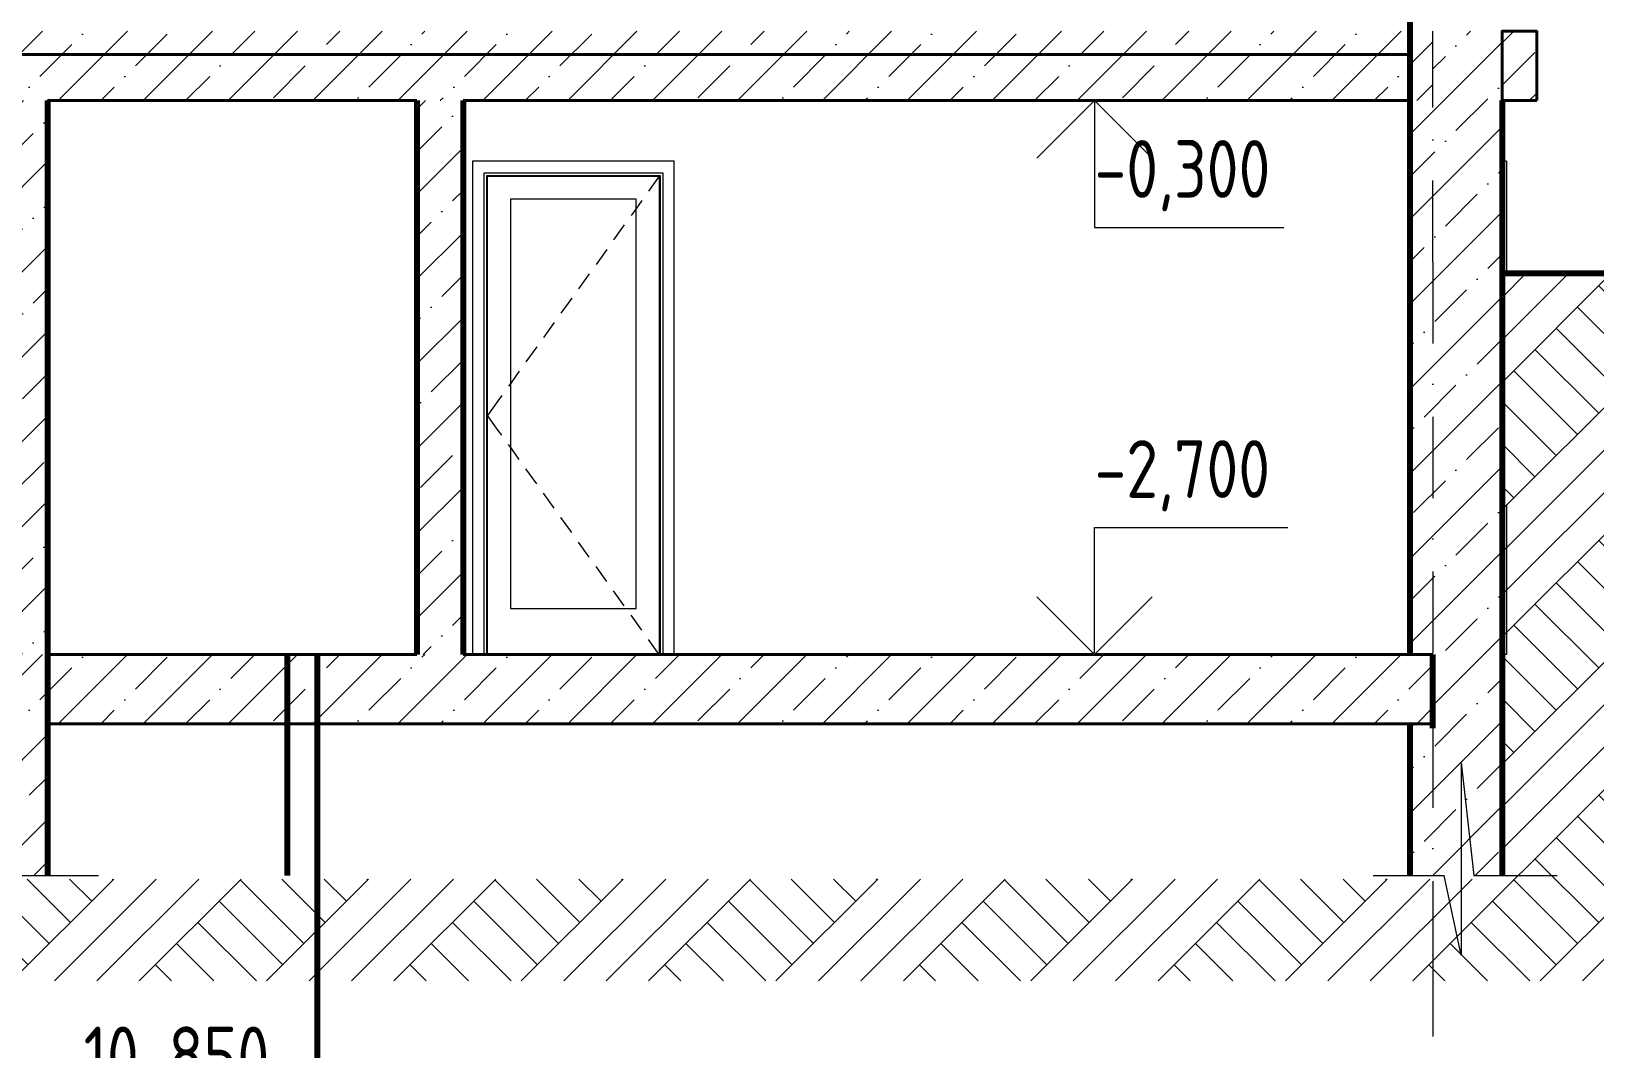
# Model space of a CAD drawing. Header units: feet. Extents: x -10410 to 374725, y -46422 to 88923.
# Drawn here: x 159778 to 166549, y -4408 to 0 of the extents above; entities that cross this region are included whole.
import ezdxf
from ezdxf.enums import TextEntityAlignment as Align

# ---------------------------------------------------------------- set-up
doc = ezdxf.new("R2010")
doc.units = ezdxf.units.FT
doc.header["$MEASUREMENT"] = 0
doc.set_wipeout_variables(frame=1)
doc.linetypes.add('Wipeout_Contour', pattern=[1000, 0, -1000])
doc.linetypes.add('Штрихпунктирная', pattern=[670.277762, 352.777767, -176.388884, 0, -141.111112])
for name, color, linetype in [('Интерьер - Мебель', 7, 'Continuous'), ('Конструктив - Перекрытия', 7, 'Continuous'), ('Конструктив - Стены Несущие', 7, 'Continuous'), ('Местность - Рельеф', 7, 'Continuous'), ('Размер - Общий', 7, 'Continuous')]:
    doc.layers.add(name, color=color, linetype=linetype)
for name, color, linetype, lineweight in [('Интерьер - Мебель_Ном._пера__1', 7, 'Continuous', 20), ('Конструктив - Перекрытия_Ном._пера__1', 7, 'Continuous', 20), ('Конструктив - Перекрытия_Ном._пера__21', 7, 'Continuous', 40), ('Конструктив - Стены Несущие_Ном._пера__120', 7, 'Continuous', 5), ('Конструктив - Стены Несущие_Ном._пера__47', 7, 'Continuous', 80), ('Конструктив - Стены Несущие_Ном._пера__74', 255, 'Continuous', 0), ('Местность - Рельеф_Ном._пера__1', 7, 'Continuous', 20), ('Местность - Рельеф_Ном._пера__41', 7, 'Continuous', 80), ('Размер - Общий_Ном._пера__120', 7, 'Continuous', 5), ('Размер - Общий_Ном._пера__21', 7, 'Continuous', 40)]:
    doc.layers.add(name, color=color, linetype=linetype, lineweight=lineweight)
for name, color, linetype, lineweight, true_color in [('Конструктив - Перекрытия_Ном._пера__170', 7, 'Continuous', 5, 0x9f9f00), ('Конструктив - Стены Несущие_Ном._пера__170', 7, 'Continuous', 5, 0x9f9f00), ('Местность - Рельеф_Ном._пера__118', 7, 'Continuous', 5, 0x573938), ('Элемент Модели - Оси_Ном._пера__94', 7, 'Continuous', 5, 0xdc4f00)]:
    doc.layers.add(name, color=color, linetype=linetype, lineweight=lineweight, true_color=true_color)
doc.styles.add('СГЕНЕРИР_СТИЛЬ_2', font='CS_Gost2304.shx')
doc.dimstyles.new('СГЕНЕРИР_СТИЛЬ__1', dxfattribs={"dimtxt": 250, "dimasz": 114, "dimexe": 0.18, "dimexo": 0, "dimgap": 0.09, "dimtad": 1, "dimtih": 1, "dimtoh": 1, "dimdec": 0, "dimzin": 0, "dimdsep": 46, "dimtxsty": 'СГЕНЕРИР_СТИЛЬ_2', "dimblk": 'ARROWHEAD_6', "dimblk1": 'ARROWHEAD_6', "dimblk2": 'ARROWHEAD_6', "dimcen": 0.09, "dimclrd": 7, "dimclre": 7, "dimclrt": 7, "dimazin": 0, "dimtfac": 1, "dimtdec": 4, "dimtmove": 0, "dimatfit": 3, "dimfxl": 1, "dimtolj": 1, "dimtzin": 0, "dimarcsym": 0})
pattern_1 = [(45, (0, 0), (-183.84776, 183.84776), []), (45, (-91.92, 91.92), (-183.84776, 183.84776), [195, -65, 0, -65])]

# ---------------------------------------------------------------- blocks, each defined once
blk = doc.blocks.new('Отметка высоты 18_6')
at = {"layer": 'Интерьер - Мебель_Ном._пера__1', "linetype": 'Continuous'}
for p, q in [((0, 0), (0, 550)), ((0, 550), (836.4, 550)), ((0, 0), (-250, 250)), ((0, 0), (250, 250)), ((0, 0), (-550, 0)), ((0, 0), (350, 0))]:
    blk.add_line(p, q, dxfattribs=at)
at = {"layer": 'Интерьер - Мебель_Ном._пера__1', "style": 'СГЕНЕРИР_СТИЛЬ_2'}
blk.add_attdef('ac_toplevel', text='', height=250, dxfattribs=at).set_placement((0, 603.5), align=Align.BOTTOM_LEFT)
blk = doc.blocks.new('Отметка высоты 18_7')
at = {"layer": 'Интерьер - Мебель_Ном._пера__1', "linetype": 'Continuous'}
for p, q in [((0, 0), (-550, 0)), ((0, 0), (-250, -250)), ((0, 0), (0, -550)), ((0, 0), (350, 0)), ((0, 0), (250, -250)), ((0, -550), (819.4, -550))]:
    blk.add_line(p, q, dxfattribs=at)
at = {"layer": 'Интерьер - Мебель_Ном._пера__1', "style": 'СГЕНЕРИР_СТИЛЬ_2'}
blk.add_attdef('ac_toplevel', text='', height=250, dxfattribs=at).set_placement((0, -496.5), align=Align.BOTTOM_LEFT)
blk = doc.blocks.new('*D466')
at = {"layer": 'Размер - Общий_Ном._пера__120', "linetype": 'Continuous', "transparency": 16777216}
for p, q in [((154998.2, -4724.3), (154998.2, -4499.3)), ((165848.2, -4724.3), (165848.2, -4499.3)), ((154908.2, -4611.8), (154998.2, -4611.8)), ((154998.2, -4611.8), (165848.2, -4611.8)), ((165848.2, -4611.8), (165938.2, -4611.8))]:
    blk.add_line(p, q, dxfattribs=at)
at = {"layer": 'Размер - Общий_Ном._пера__21', "linetype": 'Continuous', "transparency": 16777216}
for p, q in [((155058.2, -4551.8), (154938.2, -4671.8)), ((165788.2, -4671.8), (165908.2, -4551.8))]:
    blk.add_line(p, q, dxfattribs=at)
at = {"layer": 'Размер - Общий_Ном._пера__120', "transparency": 16777216, "insert": (160005, -4561.8), "char_height": 250, "attachment_point": 7, "style": 'СГЕНЕРИР_СТИЛЬ_2'}
blk.add_mtext('\\A1;{\\FCS_Gost2304.shx|c204;10\xa0850}', dxfattribs=at)
blk = doc.blocks.new('ARROWHEAD_6')
at = {"color": 0, "linetype": 'Continuous', "lineweight": 0}
for p, q in [((0, 0), (-1, 0)), ((-0.5, -0.5), (0.5, 0.5))]:
    blk.add_line(p, q, dxfattribs=at)

msp = doc.modelspace()

# ---------------------------------------------------------------- linework, layer by layer
at = {"layer": 'Конструктив - Перекрытия_Ном._пера__21', "linetype": 'Continuous'}
msp.add_line((165748.16301, -100), (156548.16301, -100), dxfattribs=at)
at = {"layer": 'Элемент Модели - Оси_Ном._пера__94', "linetype": 'Штрихпунктирная'}
msp.add_line((165848.16301, -1000), (165848.16301, 0), dxfattribs=at)

# ---------------------------------------------------------------- wipeouts: each hides what was drawn before it
at = {"color": 254, "linetype": 'Wipeout_Contour', "lineweight": 0, "ltscale": 642638.667408}
msp.add_wipeout([(159848.16301, -300), (159848.16301, -2700), (161448.20217, -2700), (161448.20217, -300)], dxfattribs=at).dxf.layer = 'Конструктив - Стены Несущие'
at = {"color": 254, "linetype": 'Wipeout_Contour', "lineweight": 0, "ltscale": 664639.194846}
msp.add_wipeout([(166148.16301, -563.00002), (166148.16301, -1050), (166167.16299, -1050), (166167.16299, -563.00002)], dxfattribs=at).dxf.layer = 'Конструктив - Стены Несущие'
at = {"color": 254, "linetype": 'Wipeout_Contour', "lineweight": 0, "ltscale": 647027.95662}
msp.add_wipeout([(161751.12988, -625), (161739.12989, -613.00001), (161739.12989, -2700), (161751.12988, -2700)], dxfattribs=at).dxf.layer = 'Конструктив - Стены Несущие'
at = {"color": 254, "linetype": 'Wipeout_Contour', "lineweight": 0, "ltscale": 650075.734191}
msp.add_wipeout([(162501.12988, -625), (162501.12988, -2700), (162513.12987, -2700), (162513.12987, -613.00001)], dxfattribs=at).dxf.layer = 'Конструктив - Стены Несущие'
at = {"color": 254, "linetype": 'Wipeout_Contour', "lineweight": 0, "ltscale": 664699.814434}
msp.add_wipeout([(166148.16301, -2700), (166167.16299, -2700), (166167.16299, -2050.00001), (166148.16301, -2050.00001)], dxfattribs=at).dxf.layer = 'Конструктив - Стены Несущие'

# ---------------------------------------------------------------- next in the draw order: hatches: boundary and pattern name
at = {"layer": 'Конструктив - Стены Несущие_Ном._пера__120', "linetype": 'Continuous'}
h = msp.add_hatch(dxfattribs=at)
h.set_pattern_fill('ЖЕЛЕЗОБЕТОН', color=256, style=0, pattern_type=2)
h.set_pattern_definition([(45, (159648.16, -1500), (-183.85, 183.85), []), (45, (159556.24, -1408.08), (-183.85, 183.85), [195, -65, 0, -65])])
h.paths.add_polyline_path([(159848.16301, -2700), (159848.16301, -300), (159448.16301, -300), (159448.16301, -2700)])

# ---------------------------------------------------------------- next in the draw order: wipeouts: each hides what was drawn before it
at = {"color": 254, "linetype": 'Wipeout_Contour', "lineweight": 0, "ltscale": 1497902.116671698}
msp.add_wipeout([(166298.16299, -299.99999), (166148.16293, -299.99999), (166148.16301, -563.00001), (166167.16301, -563.00001), (166167.16301, -613), (166167.16299, -1049.99999), (167247.80263, -1050.00001), (167247.80263, -0.00001), (166298.16299, -0.00001)], dxfattribs=at).dxf.layer = 'Конструктив - Стены Несущие'
at = {"color": 254, "linetype": 'Wipeout_Contour', "lineweight": 0, "ltscale": 648509.246694}
msp.add_wipeout([(162513.12988, -613), (161739.12988, -613), (161751.12987, -625), (162501.12989, -625)], dxfattribs=at).dxf.layer = 'Конструктив - Стены Несущие'

# ---------------------------------------------------------------- next in the draw order: linework, layer by layer
at = {"layer": 'Конструктив - Стены Несущие_Ном._пера__120', "linetype": 'Continuous'}
msp.add_line((166167.16301, -563), (166148.16301, -563), dxfattribs=at)

# ---------------------------------------------------------------- next in the draw order: wipeouts: each hides what was drawn before it
at = {"color": 254, "linetype": 'Wipeout_Contour', "lineweight": 0, "ltscale": 664893.193302}
msp.add_wipeout([(166298.163, -300), (166298.163, 0), (166148.16293, 0), (166148.16293, -300)], dxfattribs=at).dxf.layer = 'Конструктив - Перекрытия'
at = {"color": 254, "linetype": 'Wipeout_Contour', "lineweight": 0, "ltscale": 646903.738125}
msp.add_wipeout([(161689.12988, -2700), (161739.12988, -2700), (161739.12988, -613), (161689.12988, -563)], dxfattribs=at).dxf.layer = 'Конструктив - Стены Несущие'
at = {"color": 254, "linetype": 'Wipeout_Contour', "lineweight": 0, "ltscale": 650199.498834}
msp.add_wipeout([(162563.12988, -563), (162513.12988, -613), (162513.12988, -2700), (162563.12988, -2700)], dxfattribs=at).dxf.layer = 'Конструктив - Стены Несущие'

# ---------------------------------------------------------------- next in the draw order: hatches: boundary and pattern name
at = {"layer": 'Конструктив - Перекрытия_Ном._пера__170', "linetype": 'Continuous'}
h = msp.add_hatch(dxfattribs=at)
h.set_pattern_fill('ЖЕЛЕЗОБЕТОН', color=256, style=0, pattern_type=2)
h.set_pattern_definition(pattern_1)
h.paths.add_polyline_path([(166298.163, -300), (166298.163, 0), (166148.16293, 0), (166148.16293, -300)])

# ---------------------------------------------------------------- next in the draw order: wipeouts: each hides what was drawn before it
at = {"color": 254, "linetype": 'Wipeout_Contour', "lineweight": 0, "ltscale": 648508.792387}
msp.add_wipeout([(161689.12988, -563), (161739.12988, -613), (162513.12988, -613), (162563.12988, -563)], dxfattribs=at).dxf.layer = 'Конструктив - Стены Несущие'

# ---------------------------------------------------------------- next in the draw order: wipeouts: each hides what was drawn before it
at = {"color": 254, "linetype": 'Wipeout_Contour', "lineweight": 0, "ltscale": 664893.19344}
msp.add_wipeout([(166298.16307, -300), (166298.16307, 0), (166148.16293, 0), (166148.16293, -300)], dxfattribs=at).dxf.layer = 'Конструктив - Перекрытия'
at = {"color": 254, "linetype": 'Wipeout_Contour', "lineweight": 0, "ltscale": 647058.117549}
msp.add_wipeout([(161751.12987, -2700), (161754.12987, -2700), (161754.12987, -640.00001), (161751.12987, -640.00001)], dxfattribs=at).dxf.layer = 'Конструктив - Стены Несущие'
at = {"color": 254, "linetype": 'Wipeout_Contour', "lineweight": 0, "ltscale": 650045.898825}
msp.add_wipeout([(162498.12988, -2700), (162501.12989, -2700), (162501.12989, -640), (162498.12988, -640)], dxfattribs=at).dxf.layer = 'Конструктив - Стены Несущие'

# ---------------------------------------------------------------- next in the draw order: hatches: boundary and pattern name
at = {"layer": 'Конструктив - Перекрытия_Ном._пера__170', "linetype": 'Continuous'}
h = msp.add_hatch(dxfattribs=at)
h.set_pattern_fill('ЖЕЛЕЗОБЕТОН', color=256, style=0, pattern_type=2)
h.set_pattern_definition(pattern_1)
h.paths.add_polyline_path([(166298.16307, -300), (166298.16307, 0), (166148.16293, 0), (166148.16293, -300)])

# ---------------------------------------------------------------- next in the draw order: linework, layer by layer
at = {"layer": 'Конструктив - Перекрытия_Ном._пера__21', "linetype": 'Continuous', "flags": 128}
msp.add_lwpolyline([(166298.16307, -300), (166298.16307, 0), (166148.16293, 0), (166148.16293, -300)], close=True, dxfattribs=at)

# ---------------------------------------------------------------- next in the draw order: wipeouts: each hides what was drawn before it
at = {"color": 254, "linetype": 'Wipeout_Contour', "lineweight": 0, "ltscale": 1297018.935409396}
msp.add_wipeout([(162501.12988, -624.99998), (161751.12989, -624.99998), (161751.12989, -640), (161754.12987, -640), (161754.12987, -627.99999), (162498.12987, -627.99999), (162498.12987, -640), (162501.12988, -640)], dxfattribs=at).dxf.layer = 'Конструктив - Стены Несущие'
at = {"color": 254, "linetype": 'Wipeout_Contour', "lineweight": 0, "ltscale": 647258.419734}
msp.add_wipeout([(161754.12988, -2500), (161854.12988, -2500), (161854.12988, -728), (161754.12988, -728)], dxfattribs=at).dxf.layer = 'Конструктив - Стены Несущие'
at = {"color": 254, "linetype": 'Wipeout_Contour', "lineweight": 0, "ltscale": 649834.253645}
msp.add_wipeout([(162498.12988, -2500), (162498.12988, -728), (162398.12988, -728), (162398.12988, -2500)], dxfattribs=at).dxf.layer = 'Конструктив - Стены Несущие'

# ---------------------------------------------------------------- next in the draw order: wipeouts: each hides what was drawn before it
at = {"color": 254, "linetype": 'Wipeout_Contour', "lineweight": 0, "ltscale": 972765.754287}
msp.add_wipeout([(162498.12988, -628), (161754.12988, -628), (161754.12988, -728), (161854.12988, -728), (162398.12988, -728), (162498.12988, -728)], dxfattribs=at).dxf.layer = 'Конструктив - Стены Несущие'
at = {"color": 254, "linetype": 'Wipeout_Contour', "lineweight": 0, "ltscale": 972878.822259}
msp.add_wipeout([(162498.12988, -2700), (162498.12988, -2500), (162398.12988, -2500), (161854.12988, -2500), (161754.12988, -2500), (161754.12988, -2700)], dxfattribs=at).dxf.layer = 'Конструктив - Стены Несущие'

# ---------------------------------------------------------------- next in the draw order: wipeouts: each hides what was drawn before it
at = {"color": 254, "linetype": 'Wipeout_Contour', "lineweight": 0, "ltscale": 648546.336666}
msp.add_wipeout([(162398.12988, -2500), (162398.12988, -728), (161854.12988, -728), (161854.12988, -2500)], dxfattribs=at).dxf.layer = 'Конструктив - Стены Несущие'

# ---------------------------------------------------------------- next in the draw order: wipeouts: each hides what was drawn before it
at = {"color": 254, "linetype": 'Wipeout_Contour', "lineweight": 0, "ltscale": 1303390.790225412}
msp.add_wipeout([(165748.16301, -299.99995), (161648.20216, -300.00001), (161648.20216, -2700), (161689.12986, -2700), (161689.12986, -563), (162563.12988, -563), (162563.12988, -2700), (165748.16301, -2700)], dxfattribs=at).dxf.layer = 'Конструктив - Стены Несущие'

# ---------------------------------------------------------------- next in the draw order: hatches: boundary and pattern name
at = {"layer": 'Конструктив - Стены Несущие_Ном._пера__120', "linetype": 'Continuous'}
h = msp.add_hatch(dxfattribs=at)
h.set_pattern_fill('ЖЕЛЕЗОБЕТОН', color=256, style=0, pattern_type=2)
h.set_pattern_definition([(45, (165948.16, -1350), (-183.848, 183.848), []), (45, (165856.24, -1258.08), (-183.848, 183.848), [195, -65, 0, -65])])
h.paths.add_polyline_path([(165748.16301, -3000.00001), (165748.16301, -3656.83634), (166148.16299, -3656.83634), (166148.16299, -2700.00002), (166148.16299, 0), (165848.16289, 0), (165848.16289, -299.99999), (165748.16301, -299.99999), (165748.16301, -2700.00002), (165848.16289, -2700.00002), (165848.163, -3000.00001)])

# ---------------------------------------------------------------- next in the draw order: linework, layer by layer
for p, q in [((162563.12988, -563), (161689.12988, -563)), ((161739.12988, -613), (162513.12988, -613)), ((161751.12988, -625), (162501.12988, -625)), ((161754.12988, -728), (161754.12988, -628)), ((161754.12988, -628), (162498.12988, -628)), ((162498.12988, -628), (162498.12988, -728)), ((162398.12988, -728), (161854.12988, -728))]:
    msp.add_line(p, q, dxfattribs=at)
at = {"layer": 'Конструктив - Стены Несущие_Ном._пера__47', "linetype": 'Continuous'}
msp.add_line((165748.16301, 3000), (165748.16301, -381.41872), dxfattribs=at)
at = {"layer": 'Конструктив - Стены Несущие_Ном._пера__74', "linetype": 'Continuous'}
for p, q in [((162498.12988, -628), (162451.46485, -692.9798)), ((162422.2992, -733.59218), (162375.63417, -798.57198)), ((162346.46852, -839.18436), (162299.80349, -904.16416)), ((162270.63785, -944.77654), (162223.97282, -1009.75634))]:
    msp.add_line(p, q, dxfattribs=at)

# ---------------------------------------------------------------- next in the draw order: block references
at = {"layer": 'Интерьер - Мебель', "linetype": 'Continuous'}
ref = msp.add_blockref('Отметка высоты 18_7', (164383.25166, -300), dxfattribs=dict(at, zscale=1000))
ref.add_attrib('ac_toplevel', '-0,300', dxfattribs={"layer": 'Интерьер - Мебель_Ном._пера__1', "color": 7, "height": 250, "style": 'СГЕНЕРИР_СТИЛЬ_2'}).set_placement((164383.25166, -796.54485), align=Align.BOTTOM_LEFT)

# ---------------------------------------------------------------- next in the draw order: wipeouts: each hides what was drawn before it
at = {"color": 254, "linetype": 'Wipeout_Contour', "lineweight": 0, "ltscale": 646238.488608}
msp.add_wipeout([(161648.20216, -2700), (161648.20216, -300), (161448.20216, -300), (161448.20216, -2700)], dxfattribs=at).dxf.layer = 'Конструктив - Стены Несущие'

# ---------------------------------------------------------------- next in the draw order: hatches: boundary and pattern name
at = {"layer": 'Конструктив - Стены Несущие_Ном._пера__120', "linetype": 'Continuous'}
h = msp.add_hatch(dxfattribs=at)
h.set_pattern_fill('ЖЕЛЕЗОБЕТОН', color=256, style=0, pattern_type=2)
h.set_pattern_definition([(45, (161148.16, -150), (-183.848, 183.848), []), (45, (161056.24, -58.08), (-183.848, 183.848), [195, -65, 0, -65])])
h.paths.add_polyline_path([(165848.16288, -300), (165848.16288, 0), (156448.16295, 0), (156448.16295, -300)])
at = {"layer": 'Конструктив - Стены Несущие_Ном._пера__170', "linetype": 'Continuous'}
h = msp.add_hatch(dxfattribs=at)
h.set_pattern_fill('ЖЕЛЕЗОБЕТОН', color=256, style=0, pattern_type=2)
h.set_pattern_definition(pattern_1)
h.paths.add_polyline_path([(161648.20216, -2700), (161648.20216, -300), (161448.20216, -300), (161448.20216, -2700)])

# ---------------------------------------------------------------- next in the draw order: linework, layer by layer
at = {"layer": 'Конструктив - Перекрытия_Ном._пера__21', "linetype": 'Continuous'}
for p, q in [((161448.20216, -300), (159848.16301, -300)), ((165748.16301, -300), (161648.20216, -300))]:
    msp.add_line(p, q, dxfattribs=at)

# ---------------------------------------------------------------- next in the draw order: wipeouts: each hides what was drawn before it
at = {"color": 254, "linetype": 'Wipeout_Contour', "lineweight": 0, "ltscale": 3234304.132017866}
msp.add_wipeout([(153816.54679, -1049.99989), (153816.54679, -2049.9999), (155650.12751, -2049.9999), (155650.12751, -3672.67613), (155650.12751, -4114.14605), (166148.16293, -4114.14605), (166782.8501, -4114.14605), (166782.8501, -3672.67613), (166782.8501, -2049.9999), (168515.66635, -2049.9999), (168515.66635, -1049.99989), (166782.8501, -1049.99989), (166445.60584, -1049.99989), (166148.16293, -1049.99989), (166148.16293, -2049.9999), (166148.16293, -3672.67613), (156148.163, -3672.67613), (156148.163, -2049.9999), (156148.163, -1049.99989), (155650.12751, -1049.99989)], dxfattribs=at).dxf.layer = 'Местность - Рельеф'

# ---------------------------------------------------------------- next in the draw order: hatches: boundary and pattern name
at = {"layer": 'Конструктив - Стены Несущие_Ном._пера__120', "linetype": 'Continuous'}
h = msp.add_hatch(dxfattribs=at)
h.set_pattern_fill('ЖЕЛЕЗОБЕТОН', color=256, style=0, pattern_type=2)
h.set_pattern_definition([(45, (161148.16, -2850), (-183.848, 183.848), []), (45, (161056.24, -2758.08), (-183.848, 183.848), [195, -65, 0, -65])])
h.paths.add_polyline_path([(165848.16288, -2699.99995), (156448.16295, -2699.99995), (156448.16295, -3000.00006), (159448.16305, -3000.00006), (159448.16305, -3656.83634), (159848.16296, -3656.83634), (159848.16296, -3000.00006), (165848.16288, -3000.00006)])
at = {"layer": 'Местность - Рельеф_Ном._пера__118', "linetype": 'Continuous'}
h = msp.add_hatch(dxfattribs=at)
h.set_pattern_fill('ГРУНТ_02', color=256, style=0, pattern_type=2)
h.set_pattern_definition([(45, (0, 0), (-275.7716, 275.7716), []), (45, (-91.9, 91.9), (-551.5433, 551.5433), []), (45, (-183.85, 183.85), (-551.5433, 551.5433), []), (135, (-275.77, 275.77), (91.92388, 91.92388), [390, -390])])
h.paths.add_polyline_path([(153816.54679, -1049.99989), (153816.54679, -2049.9999), (155650.12751, -2049.9999), (155650.12751, -3672.67613), (155650.12751, -4114.14605), (166148.16293, -4114.14605), (166782.8501, -4114.14605), (166782.8501, -3672.67613), (166782.8501, -2049.9999), (168515.66635, -2049.9999), (168515.66635, -1049.99989), (166782.8501, -1049.99989), (166445.60584, -1049.99989), (166148.16293, -1049.99989), (166148.16293, -2049.9999), (166148.16293, -3672.67613), (156148.163, -3672.67613), (156148.163, -2049.9999), (156148.163, -1049.99989), (155650.12751, -1049.99989)])

# ---------------------------------------------------------------- next in the draw order: linework, layer by layer
at = {"layer": 'Конструктив - Перекрытия_Ном._пера__1', "linetype": 'Continuous'}
for p, q in [((159708.05917, -3656.83634), (160068.962, -3656.83634)), ((165589.88165, -3656.83634), (165897.73459, -3656.83634)), ((166025.5521, -3656.83634), (166386.45493, -3656.83634))]:
    msp.add_line(p, q, dxfattribs=at)
at = {"layer": 'Конструктив - Перекрытия_Ном._пера__21', "linetype": 'Continuous'}
for p, q in [((161448.20216, -2700), (159848.16301, -2700)), ((165848.16288, -2700), (161648.20216, -2700)), ((165848.16288, -2700), (165848.16288, -3000)), ((165848.16288, -3000), (159848.16296, -3000))]:
    msp.add_line(p, q, dxfattribs=at)
at = {"layer": 'Конструктив - Стены Несущие_Ном._пера__120', "linetype": 'Continuous'}
for p, q in [((161689.12988, -563), (161689.12988, -2700)), ((162563.12988, -2700), (162563.12988, -563)), ((166167.16301, -563), (166167.16301, -1050)), ((161739.12988, -2700), (161739.12988, -613)), ((161751.12988, -2700), (161751.12988, -625)), ((162501.12988, -625), (162501.12988, -2700)), ((162513.12988, -613), (162513.12988, -2700)), ((161754.12988, -2500), (161754.12988, -728)), ((161854.12988, -728), (161854.12988, -2500)), ((162398.12988, -2500), (162398.12988, -728)), ((162498.12988, -728), (162498.12988, -2500)), ((166167.16301, -2050), (166167.16301, -2700)), ((161754.12988, -2700), (161754.12988, -2500)), ((161854.12988, -2500), (162398.12988, -2500)), ((162498.12988, -2500), (162498.12988, -2700)), ((166167.16301, -2700), (166148.16301, -2700))]:
    msp.add_line(p, q, dxfattribs=at)
at = {"layer": 'Конструктив - Стены Несущие_Ном._пера__47', "linetype": 'Continuous'}
for p, q in [((159848.16301, -300), (159848.16301, -3656.83634)), ((161448.20216, -300), (161448.20216, -2700)), ((161648.20216, -300), (161648.20216, -2700)), ((165748.16301, -300), (165748.16301, -2700)), ((166148.16293, -300), (166148.16301, -1050)), ((166148.16301, -1050), (166148.16301, -2050)), ((166148.16301, -2050), (166148.16301, -3656.83634)), ((165848.16301, -3018.65582), (165848.16288, -2700)), ((165748.16301, -3000), (165748.16301, -3656.83634))]:
    msp.add_line(p, q, dxfattribs=at)
at = {"layer": 'Конструктив - Стены Несущие_Ном._пера__74', "linetype": 'Continuous'}
for p, q in [((162194.80717, -1050.36872), (162148.14214, -1115.34852)), ((162118.97649, -1155.9609), (162072.31146, -1220.9407)), ((162043.14582, -1261.55308), (161996.48078, -1326.53288)), ((161967.31514, -1367.14526), (161920.65011, -1432.12506)), ((161891.48446, -1472.73744), (161844.81943, -1537.71724)), ((161800.79491, -1599.0202), (161754.12988, -1664)), ((161815.65378, -1578.32962), (161800.79491, -1599.0202)), ((161800.79491, -1728.9798), (161754.12988, -1664)), ((161815.65378, -1749.67038), (161800.79491, -1728.9798)), ((161891.48446, -1855.26256), (161844.81943, -1790.28276)), ((161967.31514, -1960.85474), (161920.65011, -1895.87494)), ((162043.14582, -2066.44692), (161996.48078, -2001.46712)), ((162118.97649, -2172.0391), (162072.31146, -2107.0593)), ((162194.80717, -2277.63128), (162148.14214, -2212.65148)), ((162270.63785, -2383.22346), (162223.97282, -2318.24366)), ((162346.46852, -2488.81564), (162299.80349, -2423.83584)), ((162422.2992, -2594.40782), (162375.63417, -2529.42802)), ((162498.12988, -2700), (162451.46485, -2635.0202))]:
    msp.add_line(p, q, dxfattribs=at)
at = {"layer": 'Местность - Рельеф_Ном._пера__1', "linetype": 'Continuous'}
for p, q in [((165971.55566, -3169.16534), (165971.55566, -4002.25341)), ((165971.55566, -3169.16534), (166025.5521, -3656.83634)), ((165971.55566, -4002.25341), (165897.73459, -3656.83634))]:
    msp.add_line(p, q, dxfattribs=at)
at = {"layer": 'Местность - Рельеф_Ном._пера__41', "linetype": 'Continuous'}
for p, q in [((160887.95669, -3656.83634), (160887.95669, -2700)), ((161017.83487, -13452.76777), (161017.83487, -2700))]:
    msp.add_line(p, q, dxfattribs=at)
at = {"layer": 'Местность - Рельеф_Ном._пера__41', "linetype": 'Continuous', "flags": 128}
msp.add_lwpolyline([(168515.66637, -1050), (166445.60585, -1050), (166148.16301, -1050)], dxfattribs=at)
at = {"layer": 'Элемент Модели - Оси_Ном._пера__94', "linetype": 'Штрихпунктирная'}
for p, q in [((165848.16301, -1000), (165848.16301, -4002.30698)), ((165848.16301, -4002.30698), (165848.16301, -5002.30698))]:
    msp.add_line(p, q, dxfattribs=at)
msp.add_point((165848.16301, -4002.30698), dxfattribs=at)
msp.add_point((165848.16301, -4002.30698), dxfattribs=at)

# ---------------------------------------------------------------- next in the draw order: block references
at = {"layer": 'Интерьер - Мебель', "linetype": 'Continuous'}
ref = msp.add_blockref('Отметка высоты 18_6', (164383.25166, -2700), dxfattribs=dict(at, zscale=1000))
ref.add_attrib('ac_toplevel', '-2,700', dxfattribs={"layer": 'Интерьер - Мебель_Ном._пера__1', "color": 7, "height": 250, "style": 'СГЕНЕРИР_СТИЛЬ_2'}).set_placement((164383.25166, -2096.54485), align=Align.BOTTOM_LEFT)

# ---------------------------------------------------------------- next in the draw order: dimensions: what is measured, and where the dimension line sits
at = {"layer": 'Размер - Общий', "linetype": 'Continuous'}
dim = msp.add_linear_dim(base=(165848.16301, -4611.84213), p1=(154998.16301, -5059.89003), p2=(165848.16301, -5002.30698), dimstyle='СГЕНЕРИР_СТИЛЬ__1', dxfattribs=at)
dim.commit()
dim.dimension.update_dxf_attribs({"geometry": '*D466', "text_midpoint": (160527.26673, -4436.84213), "dimtype": 160})

doc.saveas('drawing.dxf')
